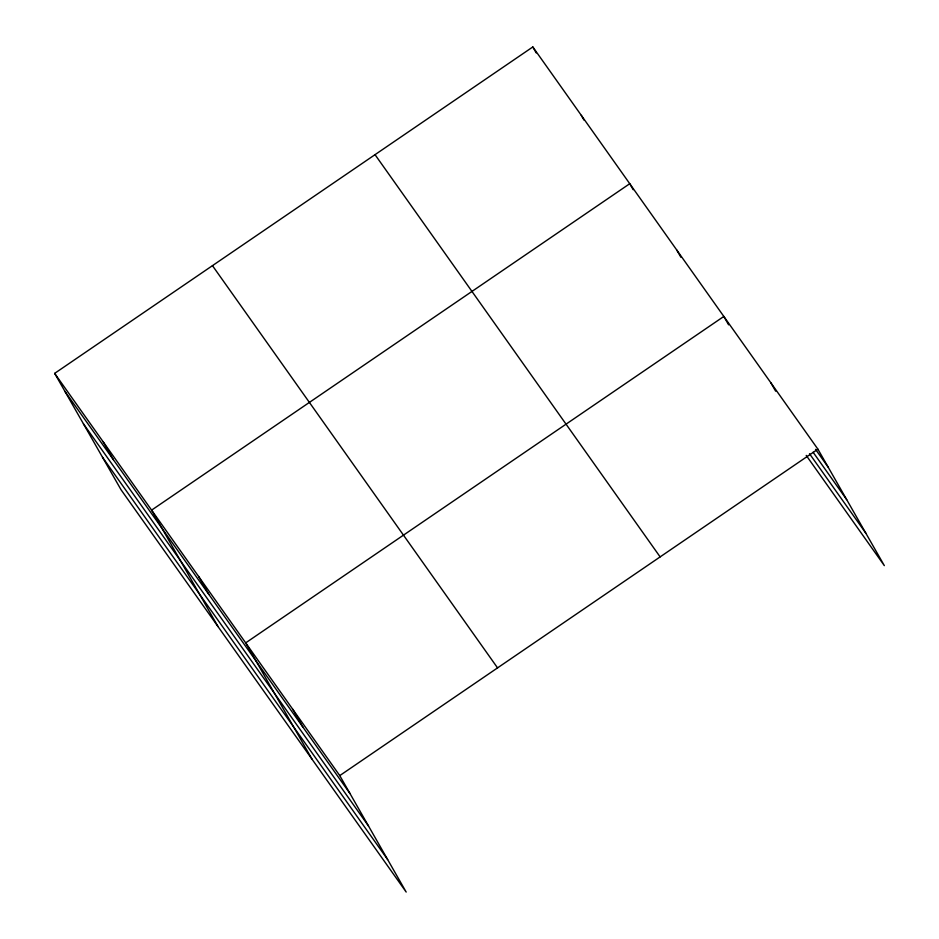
<?xml version="1.0" encoding="UTF-8"?>
<svg xmlns="http://www.w3.org/2000/svg" width="939" height="939" viewBox="0 0 939 939"><rect width="100%" height="100%" fill="white"/><g stroke="black" fill="none" stroke-linecap="round" stroke-linejoin="round"><path stroke-width="1.41" d="M54.662 373.37L339.765 775.602L406.176 892.05L121.084 489.818L54.662 373.37L532.824 46.95L817.916 449.182L884.338 565.63L806.214 455.403M339.765 775.602L817.916 449.182M815.545 449.347L828.151 467.129M813.092 452.222L846.685 499.63M809.512 453.713L865.793 533.117M375.025 154.665L660.129 556.897M212.46 265.655L497.553 667.887M64.897 391.317L350.001 793.549M83.442 423.818L368.534 826.05M102.539 457.316L387.643 859.549M770.872 382.819L775.649 391.187M728.605 324.824L723.828 316.443L245.678 642.875L312.1 759.311M676.796 250.079L680.881 257.251M633.168 189.69L629.752 183.704L151.602 510.135L218.012 626.571M581.288 115.333L584.011 120.11M532.824 46.95L536.228 52.936M292.722 709.238L302.957 727.185M198.645 576.499L208.881 594.446M103.137 441.753L113.373 459.699"/></g></svg>
